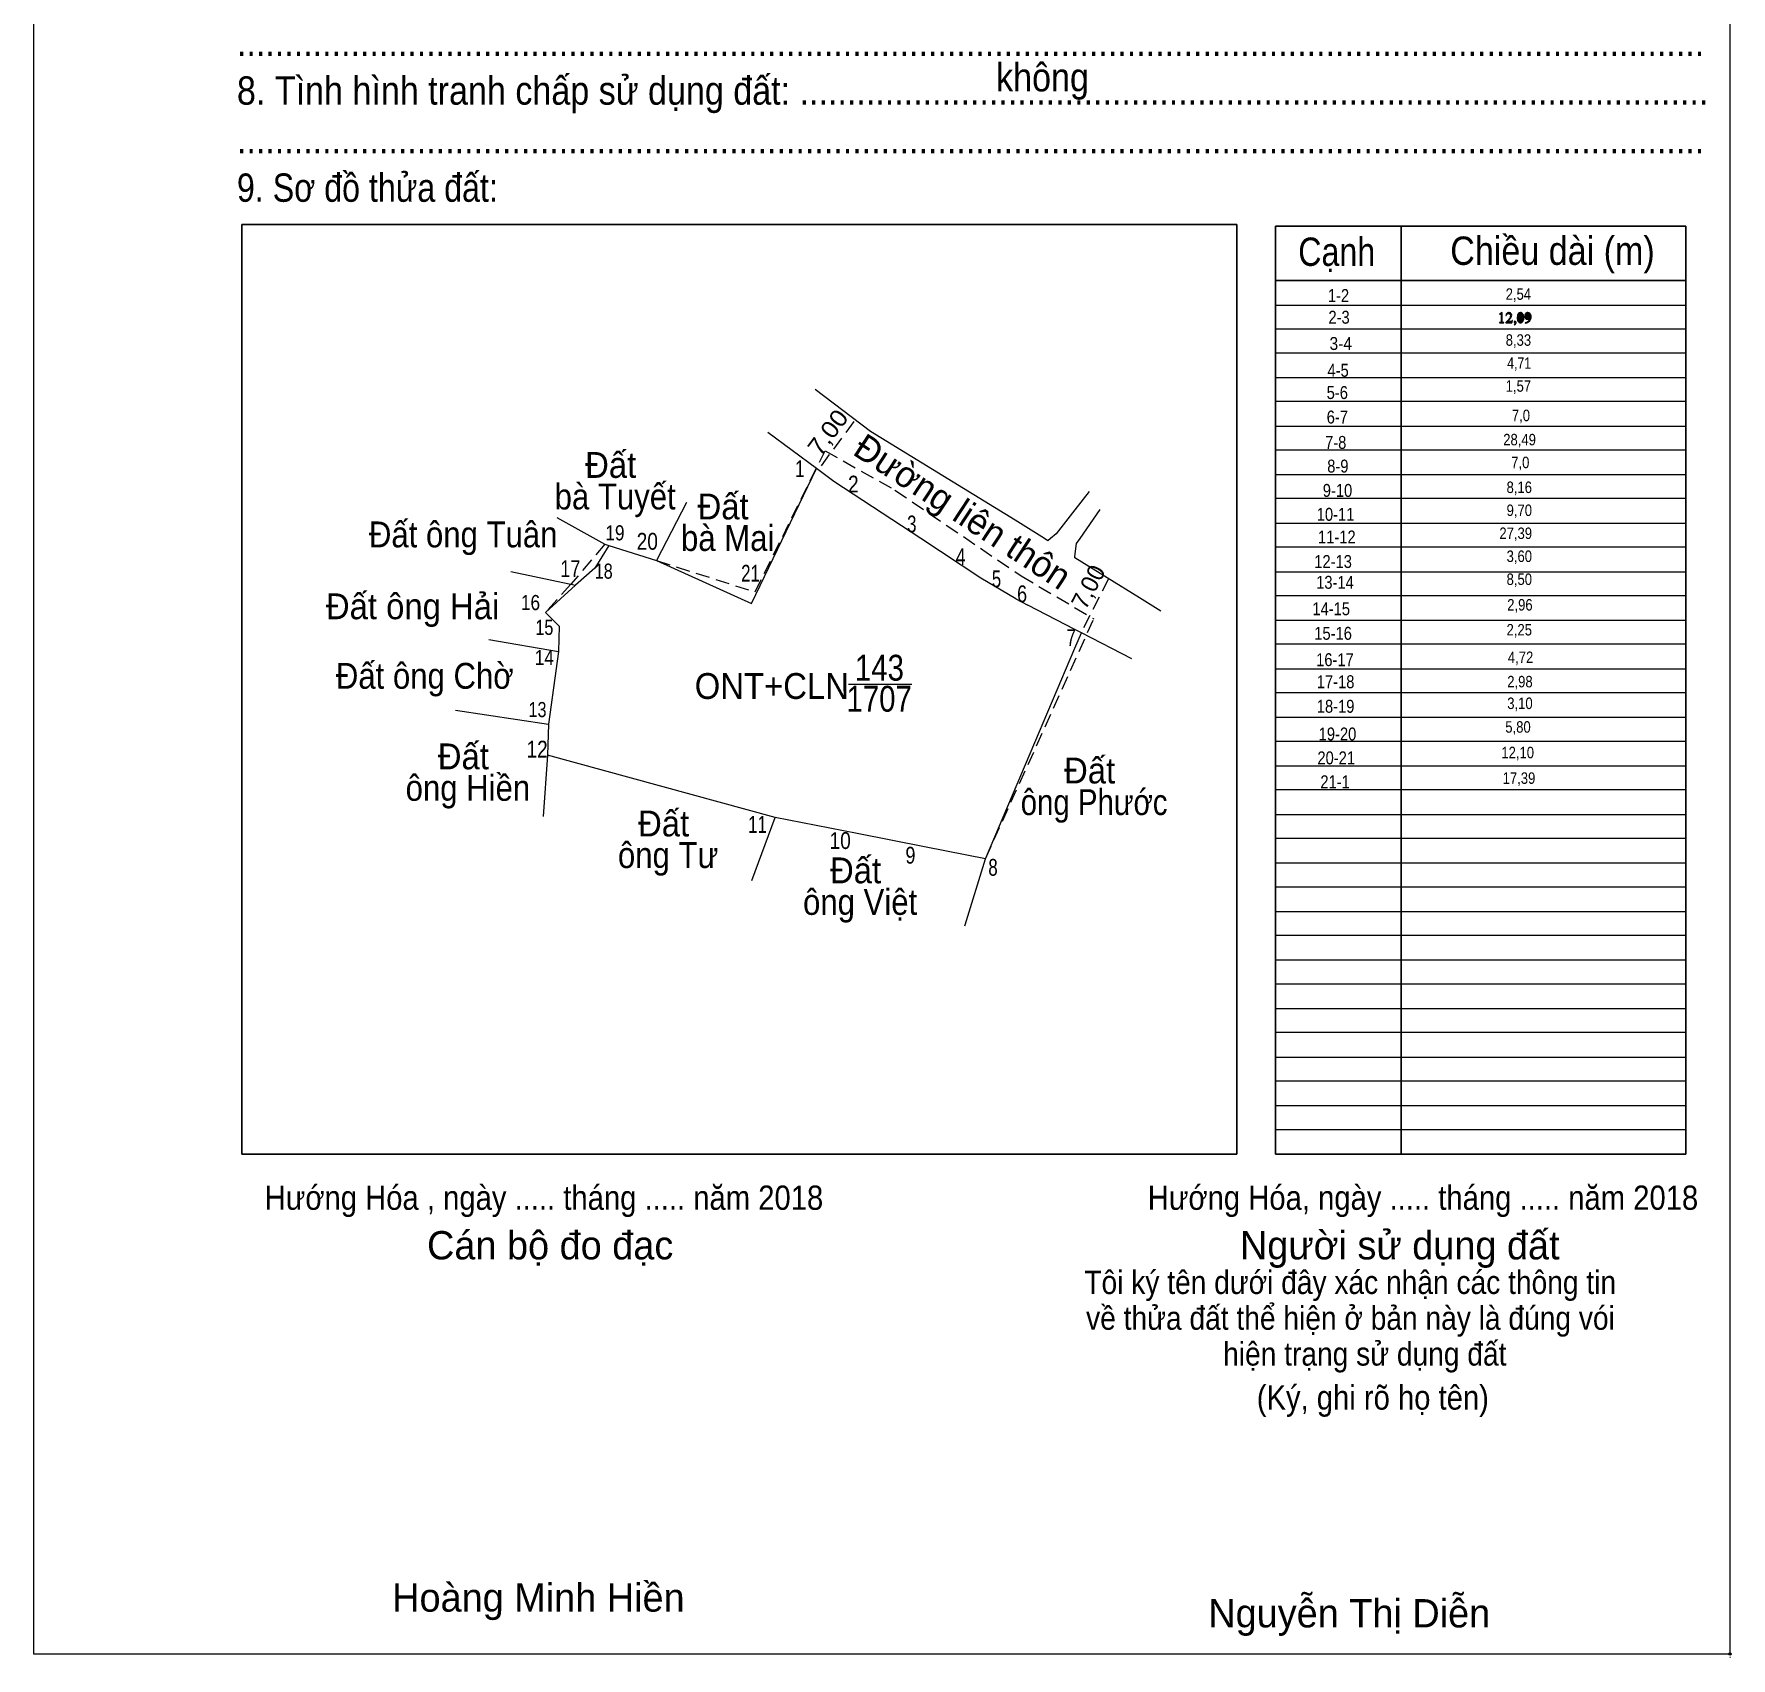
# Model space of a CAD drawing. Header units: metres. Extents: x 549607 to 550455, y 1837957 to 1838815.
# Drawn here: x 550010.8 to 550454, y 1837957.1 to 1838381.1 of the extents above; entities that cross this region are included whole.
import ezdxf
from ezdxf.enums import TextEntityAlignment as Align

# ---------------------------------------------------------------- set-up
doc = ezdxf.new("R2010")
doc.units = ezdxf.units.M
doc.header["$LTSCALE"] = 1.2
doc.header["$PDMODE"] = 32
doc.header["$PDSIZE"] = 0.6
doc.linetypes.add('MEDIUM_DASHED', pattern=[4.5, 3, -1.5])
doc.layers.add('1', color=7, linetype='Continuous')
doc.layers.add('30', color=7, linetype='Continuous')
for name, color, linetype, lineweight in [('10', 7, 'Continuous', 13), ('15', 7, 'Continuous', 13), ('23', 7, 'Continuous', 13), ('33', 7, 'Continuous', 13), ('63', 7, 'Continuous', 13), ('7', 7, 'Continuous', 13)]:
    doc.layers.add(name, color=color, linetype=linetype, lineweight=lineweight)

msp = doc.modelspace()

# ---------------------------------------------------------------- hatches: boundary and pattern name
at = {"layer": '63'}
for points in [[(550393.91, 1838306.02), (550393.9, 1838305.9), (550393.84, 1838305.83), (550393.72, 1838305.78), (550393.54, 1838305.77), (550393.54, 1838305.71), (550394.62, 1838305.71), (550394.62, 1838305.77), (550394.43, 1838305.78), (550394.32, 1838305.82), (550394.26, 1838305.91), (550394.23, 1838306.02), (550394.23, 1838308.39), (550393.53, 1838307.99), (550393.53, 1838307.93), (550393.65, 1838307.99), (550393.8, 1838308.01), (550393.89, 1838307.97), (550393.91, 1838307.79)], [(550396.68, 1838305.71), (550396.9, 1838306.27), (550396.85, 1838306.3), (550396.74, 1838306.14), (550396.66, 1838306.07), (550396.38, 1838306.03), (550395.57, 1838306.03), (550396.18, 1838306.69), (550396.31, 1838306.84), (550396.42, 1838306.97), (550396.57, 1838307.2), (550396.67, 1838307.45), (550396.69, 1838307.7), (550396.65, 1838307.97), (550396.5, 1838308.18), (550396.39, 1838308.28), (550396.27, 1838308.34), (550396.01, 1838308.39), (550395.85, 1838308.37), (550395.7, 1838308.33), (550395.57, 1838308.27), (550395.45, 1838308.17), (550395.28, 1838307.93), (550395.18, 1838307.62), (550395.27, 1838307.61), (550395.35, 1838307.81), (550395.46, 1838307.95), (550395.63, 1838308.07), (550395.82, 1838308.11), (550396.05, 1838308.07), (550396.23, 1838307.95), (550396.33, 1838307.77), (550396.37, 1838307.55), (550396.32, 1838307.26), (550396.2, 1838306.96), (550396.05, 1838306.73), (550395.84, 1838306.48), (550395.18, 1838305.77), (550395.18, 1838305.71)], [(550398.11, 1838307.05), (550398.12, 1838306.78), (550398.17, 1838306.53), (550398.23, 1838306.29), (550398.34, 1838306.08), (550398.46, 1838305.93), (550398.61, 1838305.81), (550398.77, 1838305.73), (550398.96, 1838305.71), (550399.18, 1838305.73), (550399.37, 1838305.83), (550399.54, 1838305.97), (550399.67, 1838306.18), (550399.81, 1838306.57), (550399.86, 1838307.04), (550399.84, 1838307.32), (550399.8, 1838307.57), (550399.73, 1838307.8), (550399.63, 1838308), (550399.5, 1838308.17), (550399.35, 1838308.29), (550399.18, 1838308.36), (550398.99, 1838308.39), (550398.77, 1838308.35), (550398.58, 1838308.27), (550398.42, 1838308.12), (550398.3, 1838307.93), (550398.22, 1838307.73), (550398.16, 1838307.52)], [(550398.49, 1838306.98), (550398.52, 1838307.49), (550398.59, 1838307.87), (550398.66, 1838308.05), (550398.76, 1838308.17), (550398.87, 1838308.25), (550399, 1838308.28), (550399.12, 1838308.25), (550399.23, 1838308.18), (550399.31, 1838308.07), (550399.38, 1838307.91), (550399.45, 1838307.53), (550399.47, 1838307.39), (550399.47, 1838307.31), (550399.48, 1838307.03), (550399.45, 1838306.54), (550399.39, 1838306.19), (550399.32, 1838306.03), (550399.24, 1838305.91), (550399.12, 1838305.84), (550398.99, 1838305.82), (550398.85, 1838305.84), (550398.75, 1838305.91), (550398.66, 1838306.02), (550398.59, 1838306.18), (550398.52, 1838306.54)], [(550400.2, 1838305.63), (550400.46, 1838305.66), (550400.64, 1838305.71), (550400.79, 1838305.76), (550401.11, 1838305.95), (550401.39, 1838306.23), (550401.6, 1838306.55), (550401.72, 1838306.86), (550401.75, 1838306.96), (550401.76, 1838306.99), (550401.77, 1838307.09), (550401.77, 1838307.13), (550401.77, 1838307.16), (550401.77, 1838307.23), (550401.77, 1838307.38), (550401.75, 1838307.53), (550401.67, 1838307.81), (550401.55, 1838308.05), (550401.39, 1838308.22), (550401.17, 1838308.35), (550400.93, 1838308.39), (550400.73, 1838308.36), (550400.55, 1838308.3), (550400.39, 1838308.19), (550400.26, 1838308.05), (550400.13, 1838307.77), (550400.08, 1838307.47), (550400.09, 1838307.29), (550400.13, 1838307.13), (550400.2, 1838306.98), (550400.28, 1838306.85), (550400.38, 1838306.77), (550400.5, 1838306.69), (550400.64, 1838306.66), (550400.8, 1838306.63), (550400.86, 1838306.65), (550400.93, 1838306.66), (550401.07, 1838306.69), (550401.37, 1838306.86), (550401.33, 1838306.68), (550401.25, 1838306.51), (550401.06, 1838306.2), (550400.86, 1838305.99), (550400.62, 1838305.83), (550400.52, 1838305.78), (550400.41, 1838305.76), (550400.19, 1838305.7)], [(550401.37, 1838307.01), (550401.3, 1838306.93), (550401.24, 1838306.89), (550401.19, 1838306.87), (550400.95, 1838306.81), (550400.83, 1838306.83), (550400.73, 1838306.87), (550400.63, 1838306.96), (550400.56, 1838307.08), (550400.49, 1838307.31), (550400.46, 1838307.59), (550400.46, 1838307.73), (550400.49, 1838307.83), (550400.55, 1838308.04), (550400.61, 1838308.13), (550400.69, 1838308.22), (550400.77, 1838308.25), (550400.88, 1838308.28), (550401.01, 1838308.25), (550401.13, 1838308.19), (550401.23, 1838308.09), (550401.3, 1838307.93), (550401.37, 1838307.68), (550401.4, 1838307.34), (550401.39, 1838307.16)]]:
    msp.add_hatch(color=256, dxfattribs=at).paths.add_polyline_path(points)

# ---------------------------------------------------------------- linework, layer by layer
at = {"layer": '10'}
for p, q in [((550147.41, 1838254.91), (550159.91, 1838247.92)), ((550135.35, 1838240.75), (550152.27, 1838237.19)), ((550129.61, 1838223.07), (550147.79, 1838219.87)), ((550120.91, 1838204.61), (550145.19, 1838200.93)), ((550144.93, 1838192.83), (550143.83, 1838176.81)), ((550198.25, 1838160.11), (550204.37, 1838176.58))]:
    msp.add_line(p, q, dxfattribs=at)
at = {"layer": '10', "linetype": 'MEDIUM_DASHED'}
msp.add_line((550259.27, 1838165.78), (550287.59, 1838228.42), dxfattribs=at)
for points in [[(550173.41, 1838243.63), (550199.15, 1838235.44), (550217.39, 1838272.31)], [(550159.91, 1838247.92), (550151.05, 1838237.45), (550144.37, 1838230.1)]]:
    msp.add_lwpolyline(points, dxfattribs=at)
at = {"layer": '10'}
msp.add_lwpolyline([(550253.92, 1838148.27), (550253.99, 1838148.53), (550259.27, 1838165.78)], dxfattribs=at)
msp.add_lwpolyline([(550253.92, 1838148.27), (550253.99, 1838148.53), (550259.27, 1838165.78)], dxfattribs=at)
msp.add_lwpolyline([(550253.92, 1838148.27), (550253.99, 1838148.53), (550259.27, 1838165.78)], dxfattribs=at)
at = {"layer": '15'}
for p, q in [((550159.91, 1838247.92), (550160.97, 1838247.59)), ((550267.19, 1838233.61), (550270.35, 1838231.99))]:
    msp.add_line(p, q, dxfattribs=at)
at = {"layer": '23'}
msp.add_line((550276.25, 1838249.36), (550275.61, 1838248.81), dxfattribs=at)
at = {"layer": '23', "linetype": 'MEDIUM_DASHED'}
msp.add_lwpolyline([(550217.39, 1838272.31), (550235.65, 1838262.02), (550268.61, 1838239.63), (550287.59, 1838228.42)], dxfattribs=at)
at = {"layer": '23'}
msp.add_lwpolyline([(550282.63, 1838256.92), (550277.73, 1838250.61), (550276.25, 1838249.36)], dxfattribs=at)
at = {"layer": '33'}
for p, q in [((550215.13, 1838267.71), (550202.44, 1838277.07)), ((550286.32, 1838261.67), (550282.63, 1838256.92)), ((550181.19, 1838258.84), (550173.41, 1838243.63)), ((550283.97, 1838249.36), (550289.2, 1838256.99)), ((550275.61, 1838248.81), (550274.71, 1838249.36)), ((550276.25, 1838249.36), (550275.61, 1838248.81)), ((550282.59, 1838244.38), (550282.63, 1838244.71)), ((550305.04, 1838230.45), (550299.47, 1838233.88)), ((550297.53, 1838217.98), (550284.34, 1838224.77))]:
    msp.add_line(p, q, dxfattribs=at)
for points in [[(550274.71, 1838249.36), (550267.05, 1838254.22), (550229.26, 1838277.32), (550214.81, 1838288.3)], [(550282.63, 1838256.92), (550277.73, 1838250.61), (550276.25, 1838249.36)], [(550282.63, 1838244.71), (550283.08, 1838248.09), (550283.97, 1838249.36)], [(550299.47, 1838233.88), (550282.63, 1838244.35), (550282.59, 1838244.38)], [(550253.92, 1838148.27), (550253.99, 1838148.53), (550259.27, 1838165.78)]]:
    msp.add_lwpolyline(points, dxfattribs=at)
at = {"layer": '63', "linetype": 'MEDIUM_DASHED'}
for p, q in [((550224.93, 1838279.96), (550215.58, 1838267.36)), ((550291.43, 1838238.89), (550284.23, 1838224.85))]:
    msp.add_line(p, q, dxfattribs=at)
at = {"layer": '63'}
for p, q in [((550219.72, 1838264.3), (550215.13, 1838267.71)), ((550242.45, 1838249.36), (550219.72, 1838264.3)), ((550258.11, 1838239.07), (550242.45, 1838249.36)), ((550160.97, 1838247.59), (550157.26, 1838241.68)), ((550267.19, 1838233.61), (550258.11, 1838239.07)), ((550282.63, 1838220.74), (550284.34, 1838224.77)), ((550259.27, 1838165.78), (550282.63, 1838220.74)), ((550240.05, 1838211.3), (550223.48, 1838211.3)), ((550145.19, 1838200.93), (550144.93, 1838192.83)), ((550204.37, 1838176.58), (550144.93, 1838192.83)), ((550204.37, 1838176.58), (550144.93, 1838192.83)), ((550225.79, 1838172.38), (550204.37, 1838176.58)), ((550243.83, 1838168.81), (550225.79, 1838172.38)), ((550259.27, 1838165.78), (550243.83, 1838168.81))]:
    msp.add_line(p, q, dxfattribs=at)
for points in [[(550393.91, 1838306.02), (550393.9, 1838305.9), (550393.84, 1838305.83), (550393.72, 1838305.78), (550393.54, 1838305.77), (550393.54, 1838305.71), (550394.62, 1838305.71), (550394.62, 1838305.77), (550394.43, 1838305.78), (550394.32, 1838305.82), (550394.26, 1838305.91), (550394.23, 1838306.02), (550394.23, 1838308.39), (550393.53, 1838307.99), (550393.53, 1838307.93), (550393.65, 1838307.99), (550393.8, 1838308.01), (550393.89, 1838307.97), (550393.91, 1838307.79)], [(550396.68, 1838305.71), (550396.9, 1838306.27), (550396.85, 1838306.3), (550396.74, 1838306.14), (550396.66, 1838306.07), (550396.38, 1838306.03), (550395.57, 1838306.03), (550396.18, 1838306.69), (550396.31, 1838306.84), (550396.42, 1838306.97), (550396.57, 1838307.2), (550396.67, 1838307.45), (550396.69, 1838307.7), (550396.65, 1838307.97), (550396.5, 1838308.18), (550396.39, 1838308.28), (550396.27, 1838308.34), (550396.01, 1838308.39), (550395.85, 1838308.37), (550395.7, 1838308.33), (550395.57, 1838308.27), (550395.45, 1838308.17), (550395.28, 1838307.93), (550395.18, 1838307.62), (550395.27, 1838307.61), (550395.35, 1838307.81), (550395.46, 1838307.95), (550395.63, 1838308.07), (550395.82, 1838308.11), (550396.05, 1838308.07), (550396.23, 1838307.95), (550396.33, 1838307.77), (550396.37, 1838307.55), (550396.32, 1838307.26), (550396.2, 1838306.96), (550396.05, 1838306.73), (550395.84, 1838306.48), (550395.18, 1838305.77), (550395.18, 1838305.71)], [(550397.39, 1838305.15), (550397.55, 1838305.24), (550397.69, 1838305.39), (550397.8, 1838305.57), (550397.83, 1838305.72), (550397.82, 1838305.85), (550397.76, 1838305.99), (550397.65, 1838306.07), (550397.52, 1838306.11), (550397.43, 1838306.09), (550397.35, 1838306.05), (550397.31, 1838305.99), (550397.29, 1838305.89), (550397.31, 1838305.82), (550397.35, 1838305.76), (550397.5, 1838305.71), (550397.63, 1838305.71), (550397.67, 1838305.7), (550397.68, 1838305.65), (550397.65, 1838305.54), (550397.56, 1838305.41), (550397.45, 1838305.29), (550397.35, 1838305.23)], [(550398.11, 1838307.05), (550398.12, 1838306.78), (550398.17, 1838306.53), (550398.23, 1838306.29), (550398.34, 1838306.08), (550398.46, 1838305.93), (550398.61, 1838305.81), (550398.77, 1838305.73), (550398.96, 1838305.71), (550399.18, 1838305.73), (550399.37, 1838305.83), (550399.54, 1838305.97), (550399.67, 1838306.18), (550399.81, 1838306.57), (550399.86, 1838307.04), (550399.84, 1838307.32), (550399.8, 1838307.57), (550399.73, 1838307.8), (550399.63, 1838308), (550399.5, 1838308.17), (550399.35, 1838308.29), (550399.18, 1838308.36), (550398.99, 1838308.39), (550398.77, 1838308.35), (550398.58, 1838308.27), (550398.42, 1838308.12), (550398.3, 1838307.93), (550398.22, 1838307.73), (550398.16, 1838307.52)], [(550398.49, 1838306.98), (550398.52, 1838307.49), (550398.59, 1838307.87), (550398.66, 1838308.05), (550398.76, 1838308.17), (550398.87, 1838308.25), (550399, 1838308.28), (550399.12, 1838308.25), (550399.23, 1838308.18), (550399.31, 1838308.07), (550399.38, 1838307.91), (550399.45, 1838307.53), (550399.47, 1838307.39), (550399.47, 1838307.31), (550399.48, 1838307.03), (550399.45, 1838306.54), (550399.39, 1838306.19), (550399.32, 1838306.03), (550399.24, 1838305.91), (550399.12, 1838305.84), (550398.99, 1838305.82), (550398.85, 1838305.84), (550398.75, 1838305.91), (550398.66, 1838306.02), (550398.59, 1838306.18), (550398.52, 1838306.54)], [(550400.2, 1838305.63), (550400.46, 1838305.66), (550400.64, 1838305.71), (550400.79, 1838305.76), (550401.11, 1838305.95), (550401.39, 1838306.23), (550401.6, 1838306.55), (550401.72, 1838306.86), (550401.75, 1838306.96), (550401.76, 1838306.99), (550401.77, 1838307.09), (550401.77, 1838307.13), (550401.77, 1838307.16), (550401.77, 1838307.23), (550401.77, 1838307.38), (550401.75, 1838307.53), (550401.67, 1838307.81), (550401.55, 1838308.05), (550401.39, 1838308.22), (550401.17, 1838308.35), (550400.93, 1838308.39), (550400.73, 1838308.36), (550400.55, 1838308.3), (550400.39, 1838308.19), (550400.26, 1838308.05), (550400.13, 1838307.77), (550400.08, 1838307.47), (550400.09, 1838307.29), (550400.13, 1838307.13), (550400.2, 1838306.98), (550400.28, 1838306.85), (550400.38, 1838306.77), (550400.5, 1838306.69), (550400.64, 1838306.66), (550400.8, 1838306.63), (550400.86, 1838306.65), (550400.93, 1838306.66), (550401.07, 1838306.69), (550401.37, 1838306.86), (550401.33, 1838306.68), (550401.25, 1838306.51), (550401.06, 1838306.2), (550400.86, 1838305.99), (550400.62, 1838305.83), (550400.52, 1838305.78), (550400.41, 1838305.76), (550400.19, 1838305.7)], [(550401.37, 1838307.01), (550401.3, 1838306.93), (550401.24, 1838306.89), (550401.19, 1838306.87), (550400.95, 1838306.81), (550400.83, 1838306.83), (550400.73, 1838306.87), (550400.63, 1838306.96), (550400.56, 1838307.08), (550400.49, 1838307.31), (550400.46, 1838307.59), (550400.46, 1838307.73), (550400.49, 1838307.83), (550400.55, 1838308.04), (550400.61, 1838308.13), (550400.69, 1838308.22), (550400.77, 1838308.25), (550400.88, 1838308.28), (550401.01, 1838308.25), (550401.13, 1838308.19), (550401.23, 1838308.09), (550401.3, 1838307.93), (550401.37, 1838307.68), (550401.4, 1838307.34), (550401.39, 1838307.16)]]:
    msp.add_lwpolyline(points, close=True, dxfattribs=at)
for points in [[(550160.97, 1838247.59), (550173.41, 1838243.63), (550198.23, 1838232.43), (550215.13, 1838267.71)], [(550157.26, 1838241.68), (550152.27, 1838237.19), (550144.37, 1838230.1)], [(550284.34, 1838224.77), (550282.63, 1838225.66), (550270.35, 1838231.99)], [(550144.37, 1838230.1), (550147.95, 1838226.53), (550147.79, 1838219.87)], [(550144.37, 1838230.1), (550147.95, 1838226.53), (550147.79, 1838219.87)], [(550147.79, 1838219.87), (550145.19, 1838200.93), (550144.93, 1838192.83)]]:
    msp.add_lwpolyline(points, dxfattribs=at)
at = {"layer": '7', "lineweight": 25}
for p, q in [((550367.79, 1838330.93), (550367.79, 1838088.68)), ((550367.79, 1838330.93), (550367.79, 1838088.68)), ((550335.05, 1838316.78), (550442.13, 1838316.78)), ((550335.05, 1838316.78), (550442.13, 1838316.78))]:
    msp.add_line(p, q, dxfattribs=at)
at = {"layer": '7'}
for p, q in [((550335.05, 1838310.3), (550442.13, 1838310.3)), ((550335.05, 1838304.1), (550442.13, 1838304.1)), ((550335.05, 1838304.1), (550442.13, 1838304.1)), ((550335.05, 1838297.9), (550442.13, 1838297.9)), ((550335.05, 1838291.43), (550442.13, 1838291.43)), ((550335.05, 1838291.43), (550442.13, 1838291.43)), ((550335.05, 1838285.23), (550442.13, 1838285.23)), ((550335.05, 1838278.76), (550442.13, 1838278.76)), ((550335.05, 1838278.76), (550442.13, 1838278.76)), ((550335.05, 1838272.56), (550442.13, 1838272.56)), ((550335.05, 1838266.09), (550442.13, 1838266.09)), ((550335.05, 1838266.09), (550442.13, 1838266.09)), ((550335.05, 1838259.89), (550442.13, 1838259.89)), ((550335.05, 1838253.42), (550442.13, 1838253.42)), ((550335.05, 1838253.42), (550442.13, 1838253.42)), ((550335.05, 1838247.22), (550442.13, 1838247.22)), ((550335.05, 1838240.74), (550442.13, 1838240.74)), ((550335.05, 1838240.74), (550442.13, 1838240.74)), ((550335.05, 1838234.54), (550442.13, 1838234.54)), ((550335.05, 1838228.07), (550442.13, 1838228.07)), ((550335.05, 1838228.07), (550442.13, 1838228.07)), ((550335.05, 1838221.87), (550442.13, 1838221.87)), ((550335.05, 1838215.4), (550442.13, 1838215.4)), ((550335.05, 1838209.2), (550442.13, 1838209.2)), ((550335.05, 1838202.73), (550442.13, 1838202.73)), ((550335.05, 1838202.73), (550442.13, 1838202.73)), ((550335.05, 1838196.53), (550442.13, 1838196.53)), ((550335.05, 1838190.06), (550442.13, 1838190.06)), ((550335.05, 1838190.06), (550442.13, 1838190.06)), ((550335.05, 1838183.86), (550442.13, 1838183.86)), ((550335.05, 1838177.38), (550442.13, 1838177.38)), ((550335.05, 1838171.18), (550442.13, 1838171.18)), ((550335.05, 1838164.71), (550442.13, 1838164.71)), ((550335.05, 1838164.71), (550442.13, 1838164.71)), ((550335.05, 1838158.51), (550442.13, 1838158.51)), ((550335.05, 1838152.04), (550442.13, 1838152.04)), ((550335.05, 1838152.04), (550442.13, 1838152.04)), ((550335.05, 1838145.84), (550442.13, 1838145.84)), ((550335.05, 1838139.37), (550442.13, 1838139.37)), ((550335.05, 1838139.37), (550442.13, 1838139.37)), ((550335.05, 1838133.17), (550442.13, 1838133.17)), ((550335.05, 1838126.7), (550442.13, 1838126.7)), ((550335.05, 1838126.7), (550442.13, 1838126.7)), ((550335.05, 1838120.5), (550442.13, 1838120.5)), ((550335.05, 1838114.02), (550442.13, 1838114.02)), ((550335.05, 1838114.02), (550442.13, 1838114.02)), ((550335.05, 1838107.82), (550442.13, 1838107.82)), ((550335.05, 1838101.35), (550442.13, 1838101.35)), ((550335.05, 1838101.35), (550442.13, 1838101.35)), ((550335.05, 1838095.15), (550442.13, 1838095.15))]:
    msp.add_line(p, q, dxfattribs=at)
msp.add_lwpolyline([(550010.84, 1838570.64), (550453.66, 1838570.64), (550453.66, 1837958.16), (550010.84, 1837958.16)], close=True, dxfattribs=at)
msp.add_lwpolyline([(550010.84, 1838570.64), (550453.66, 1838570.64), (550453.66, 1837958.16), (550010.84, 1837958.16)], close=True, dxfattribs=at)
at = {"layer": '7', "lineweight": 25}
for points in [[(550065.14, 1838331.35), (550324.91, 1838331.35), (550324.91, 1838088.68), (550065.14, 1838088.68)], [(550065.14, 1838331.35), (550324.91, 1838331.35), (550324.91, 1838088.68), (550065.14, 1838088.68)], [(550335.05, 1838330.93), (550442.13, 1838330.93), (550442.13, 1838088.68), (550335.05, 1838088.68)], [(550335.05, 1838330.93), (550442.13, 1838330.93), (550442.13, 1838088.68), (550335.05, 1838088.68)]]:
    msp.add_lwpolyline(points, close=True, dxfattribs=at)
at = {"layer": '7'}
msp.add_point((550453.66, 1837958.16), dxfattribs=at)

# ---------------------------------------------------------------- texts
at = {"layer": '1'}
for s, width, p in [('143', 0.85, (550231.6, 1838212.29)), ('ONT+CLN', 0.95, (550203.5, 1838207.52)), ('1707', 0.85, (550231.53, 1838204.19))]:
    msp.add_text(s, height=6.75, dxfattribs=dict(at, width=width)).set_placement(p, align=Align.CENTER)
at = {"layer": '1', "width": 0.9}
msp.add_text('Hướng Hóa , ngày ..... tháng ..... năm 2018', height=6.34, dxfattribs=at).set_placement((550071.08, 1838074.15))
at = {"layer": '1'}
for s, p in [('Hoàng Minh Hiền', (550104.38, 1837969.25)), ('Nguyễn Thị Diễn', (550317.47, 1837965.14))]:
    msp.add_text(s, height=7.39, dxfattribs=at).set_placement(p)
at = {"layer": '30'}
for s, height, width, p in [('1-2', 3.379, 0.85, (550354.24, 1838311.14)), ('2-3', 3.379, 0.85, (550354.38, 1838305.47)), ('3-4', 3.379, 0.9, (550355, 1838298.61)), ('4-5', 3.379, 0.85, (550354.14, 1838291.62)), ('5-6', 3.379, 0.85, (550353.92, 1838285.81)), ('6-7', 3.379, 0.85, (550353.93, 1838279.41)), ('7-8', 3.379, 0.85, (550353.51, 1838272.79)), ('8-9', 3.379, 0.85, (550354.07, 1838266.61)), ('9-10', 3.38, 0.85, (550355.05, 1838260.26)), ('10-11', 3.38, 0.85, (550355.61, 1838254.02)), ('11-12', 3.38, 0.85, (550355.94, 1838248.1)), ('12-13', 3.38, 0.85, (550354.96, 1838241.7)), ('13-14', 3.38, 0.85, (550355.46, 1838236.27)), ('14-15', 3.38, 0.85, (550354.47, 1838229.37)), ('15-16', 3.38, 0.85, (550354.96, 1838222.96)), ('16-17', 3.38, 0.85, (550355.45, 1838216.07)), ('17-18', 3.38, 0.85, (550355.62, 1838210.32)), ('18-19', 3.38, 0.85, (550355.62, 1838203.91)), ('19-20', 3.38, 0.85, (550356.11, 1838196.68)), ('20-21', 3.38, 0.85, (550355.78, 1838190.44)), ('21-1', 3.38, 0.85, (550354.42, 1838184.2))]:
    msp.add_text(s, height=height, dxfattribs=dict(at, width=width)).set_placement(p, align=Align.RIGHT)
at = {"layer": '63'}
for s, height, width, p in [('2,54', 3, 0.85, (550401.75, 1838311.71)), ('8,33', 3, 0.85, (550401.76, 1838299.71)), ('4,71', 3, 0.8, (550401.76, 1838293.71)), ('1,57', 3, 0.85, (550401.75, 1838287.71)), ('7,0', 3, 0.85, (550401.47, 1838280.03)), ('28,49', 3, 0.85, (550403.01, 1838273.72)), ('7,0', 3, 0.85, (550401.3, 1838267.76)), (' 1', 4.385, 0.75, (550212.04, 1838265.45)), (' 2', 4.385, 0.85, (550226.18, 1838261.41)), ('8,16', 3, 0.85, (550401.98, 1838261.27)), ('9,70', 3, 0.85, (550401.99, 1838255.27)), ('19', 3.944, 0.85, (550165.04, 1838248.91)), ('3', 4.38, 0.75, (550241.27, 1838251.01)), ('27,39', 3, 0.85, (550402, 1838249.27)), ('20', 4.388, 0.85, (550173.76, 1838246.47)), ('17', 4.388, 0.8, (550153.51, 1838239.34)), ('4', 4.38, 0.8, (550254.11, 1838242.49)), ('3,60', 3, 0.85, (550401.99, 1838243.27)), ('18', 3.944, 0.8, (550161.96, 1838238.91)), ('21', 4.388, 0.75, (550200.39, 1838238.14)), ('5', 4.38, 0.75, (550263.39, 1838236.67)), ('8,50', 3, 0.85, (550401.99, 1838237.27)), ('16', 3.944, 0.85, (550142.99, 1838230.71)), ('6', 4.38, 0.8, (550270.15, 1838232.77)), ('2,96', 3, 0.85, (550402.15, 1838230.59)), ('15', 3.944, 0.8, (550146.46, 1838224.23)), ('2,25', 3, 0.85, (550401.98, 1838224.08)), ('7', 4.39, 0.75, (550282.88, 1838221.31)), ('14', 3.944, 0.85, (550146.6, 1838216.36)), ('4,72', 3, 0.85, (550402.32, 1838216.89)), ('2,98', 3, 0.85, (550402.16, 1838210.54)), ('13', 3.944, 0.8, (550144.67, 1838202.77)), ('3,10', 3, 0.85, (550402.16, 1838204.88)), ('5,80', 3, 0.85, (550401.65, 1838198.71)), ('12', 4.388, 0.85, (550144.99, 1838192.21)), ('12,10', 3, 0.85, (550402.52, 1838192.03)), ('17,39', 3, 0.85, (550402.85, 1838185.35)), ('11', 4.388, 0.75, (550202.23, 1838172.56)), ('10', 4.388, 0.85, (550224.12, 1838168.35)), ('9', 4.39, 0.8, (550241, 1838164.52)), ('8', 4.39, 0.75, (550262.48, 1838161.37))]:
    msp.add_text(s, height=height, dxfattribs=dict(at, width=width)).set_placement(p, align=Align.RIGHT)
at = {"layer": '63', "width": 1.1}
msp.add_text('7,00', height=4.5, rotation=53.459, dxfattribs=at).set_placement((550219.96, 1838275.77), align=Align.CENTER)
at = {"layer": '63'}
for s, height, rotation, p in [('Đường liên thôn', 6.75, 326.678, (550251.5, 1838253.62)), ('7,00', 4.5, 62.85, (550288.15, 1838235.76))]:
    msp.add_text(s, height=height, rotation=rotation, dxfattribs=at).set_placement(p, align=Align.CENTER)
for s, width, p in [('Đất ', 0.95, (550162.62, 1838265.23)), ('bà Tuyết', 0.9, (550162.6, 1838256.99)), ('Đất ', 0.95, (550191.98, 1838254.39)), ('Đất ông Tuân', 0.9, (550122.92, 1838247.09)), ('bà Mai', 0.9, (550191.98, 1838246.15)), ('Đất ông Hải', 0.95, (550109.71, 1838228.33)), ('Đất ông Chờ', 0.9, (550112.89, 1838210.18)), ('Đất ', 0.95, (550124.15, 1838189.15)), ('Đất ', 0.95, (550287.67, 1838185.45)), ('ông Hiền', 0.9, (550124.15, 1838180.93)), ('ông Phước', 0.85, (550287.65, 1838177.21)), ('Đất ', 0.95, (550176.44, 1838171.63)), ('ông Tư', 0.9, (550176.43, 1838163.39)), ('Đất ', 0.95, (550226.56, 1838159.39)), ('Đất ', 0.95, (550226.56, 1838159.39)), ('ông Việt', 0.9, (550226.56, 1838151.15)), ('ông Việt', 0.9, (550226.56, 1838151.15))]:
    msp.add_text(s, height=6.75, dxfattribs=dict(at, width=width)).set_placement(p, align=Align.CENTER)
at = {"layer": '7'}
for s, height, width, p in [('...........................................................................................................................................................', 7.392, 0.9, (550063.84, 1838375.32)), ('không', 7.392, 0.9, (550262.06, 1838366.13)), ('không', 7.392, 0.9, (550262.06, 1838366.13)), ('8. Tình hình tranh chấp sử dụng đất: ................................................................................................', 7.392, 0.9, (550063.84, 1838362.65)), ('8. Tình hình tranh chấp sử dụng đất: ................................................................................................', 7.392, 0.9, (550063.84, 1838362.65)), ('...........................................................................................................................................................', 7.392, 0.9, (550063.84, 1838349.97)), ('...........................................................................................................................................................', 7.392, 0.9, (550063.84, 1838349.97)), ('9. Sơ đồ thửa đất:', 7.392, 0.85, (550063.84, 1838337.3)), ('9. Sơ đồ thửa đất:', 7.392, 0.85, (550063.84, 1838337.3)), ('Cạnh', 7.392, 0.85, (550340.95, 1838320.57)), ('Cạnh', 7.392, 0.85, (550340.95, 1838320.57)), ('Chiều dài (m)', 7.392, 0.9, (550380.64, 1838320.83)), ('Chiều dài (m)', 7.392, 0.9, (550380.64, 1838320.83)), ('Hướng Hóa, ngày ..... tháng ..... năm 2018', 6.34, 0.9, (550301.66, 1838074.15)), ('(Ký, ghi rõ họ tên)', 6.336, 0.9, (550330.12, 1838021.99)), ('(Ký, ghi rõ họ tên)', 6.336, 0.9, (550330.12, 1838021.99))]:
    msp.add_text(s, height=height, dxfattribs=dict(at, width=width)).set_placement(p)
for s, p in [('Cán bộ đo đạc', (550113.48, 1838061.21)), ('Cán bộ đo đạc', (550113.48, 1838061.21)), ('Người sử dụng đất', (550325.73, 1838061.21)), ('Người sử dụng đất', (550325.73, 1838061.21))]:
    msp.add_text(s, height=7.392, dxfattribs=at).set_placement(p)
at = {"layer": '7', "width": 0.9}
for s, p in [('Tôi ký tên dưới đây xác nhận các thông tin', (550354.52, 1838052.18)), ('Tôi ký tên dưới đây xác nhận các thông tin', (550354.52, 1838052.18)), ('về thửa đất thể hiện ở bản này là đúng vói', (550354.59, 1838042.84)), ('về thửa đất thể hiện ở bản này là đúng vói', (550354.59, 1838042.84)), ('hiện trạng sử dụng đất', (550358.33, 1838033.49)), ('hiện trạng sử dụng đất', (550358.33, 1838033.49))]:
    msp.add_text(s, height=6.107, dxfattribs=at).set_placement(p, align=Align.CENTER)
at = {"layer": '7'}
msp.add_text('.', height=2.11, dxfattribs=at).set_placement((550453.69, 1837957.14), align=Align.CENTER)
msp.add_text('.', height=2.11, dxfattribs=at).set_placement((550453.69, 1837957.14), align=Align.CENTER)

doc.saveas('drawing.dxf')
